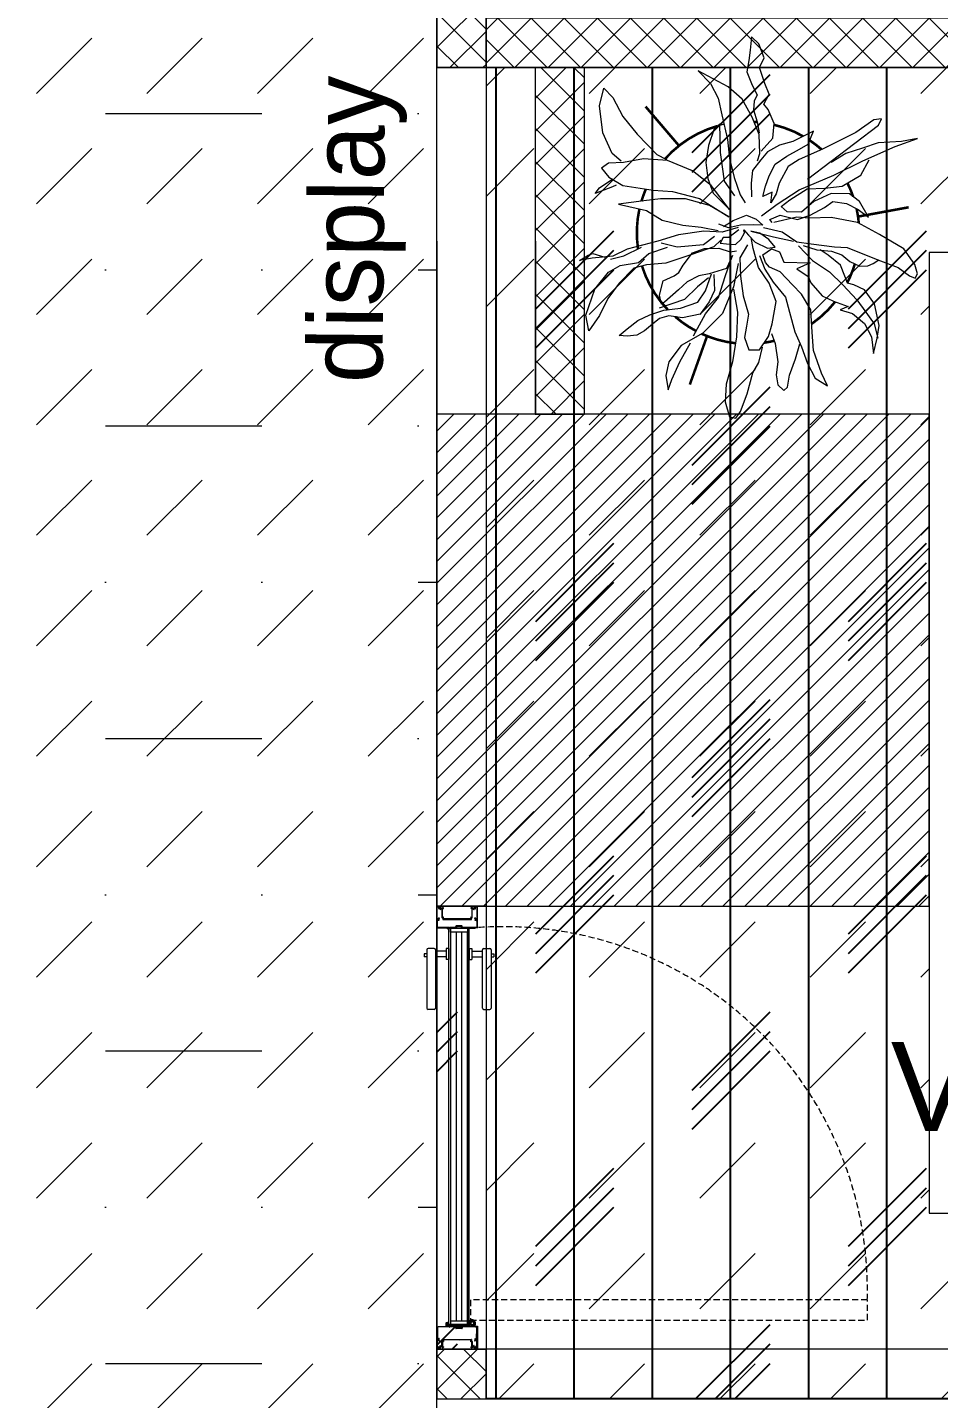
# Model space of a CAD drawing. Header units: millimetres. Extents: x 2335845 to 2509607, y 289014 to 361737.
# Drawn here: x 2382213 to 2384064, y 325701 to 328487 of the extents above; entities that cross this region are included whole.
import ezdxf

# ---------------------------------------------------------------- set-up
doc = ezdxf.new("R2010")
doc.units = ezdxf.units.MM
doc.linetypes.add('DASHED', pattern=[0.75, 0.5, -0.25])
for name, color, linetype, lineweight in [('1-fur', 8, 'Continuous', 0), ('A-DOOR-FULL', 40, 'Continuous', 18), ('A-INDOOR PLANTS', 84, 'Continuous', 5), ('A-PLAN-COLUMN', 3, 'Continuous', 0), ('A-PLAN-RCC-HATCH', 8, 'Continuous', 13), ('AR_01_PARTITION FULL HT', 2, 'Continuous', 25), ('IN-DOOR', 8, 'Continuous', 0), ('IN-PRTN-FULL', 30, 'Continuous', 20), ('IN-PRTN-HATCH', 8, 'Continuous', 5), ('TOA-FC-ACOU.PAN', 250, 'Continuous', 5), ('TOA-FC-GYPSUM', 250, 'Continuous', 5), ('TOA-FL-CPT-1', 8, 'Continuous', 5), ('TOA-FL-CPT-2', 8, 'Continuous', 5), ('TOA-FL-TILE-1', 8, 'Continuous', 5), ('TOA-FURN-CUSTOM', 251, 'Continuous', 9)]:
    doc.layers.add(name, color=color, linetype=linetype, lineweight=lineweight)
doc.layers.add('TEXT', color=250, linetype='Continuous')
doc.styles.add('ARIAL', font='arial.ttf')
pattern_1 = [(45, (90021.14, 24146.98), (0, 224.506403), [158.75, -158.75])]

# ---------------------------------------------------------------- blocks, each defined once
blk = doc.blocks.new('Columns')
at = {"layer": 'A-PLAN-RCC-HATCH'}
h = blk.add_hatch(dxfattribs=at)
h.set_pattern_fill('ANSI31', color=256, scale=250, style=0)
h.set_pattern_definition([(45, (447397.9, -590762.232), (-22.0970869, 22.0970869), [])])
h.paths.add_polyline_path([(6839.7, 1537), (7839.7, 1537), (7839.7, 2537), (6839.7, 2537)])
at = {"layer": 'A-PLAN-COLUMN', "elevation": 0}
blk.add_lwpolyline([(6839.7, 1537), (7839.7, 1537), (7839.7, 2537), (6839.7, 2537)], close=True, dxfattribs=at)
blk = doc.blocks.new('PLANT_10')
at = {"layer": 'A-INDOOR PLANTS', "linetype": 'ByBlock', "lineweight": -2}
for p, q in [((13669.84, 7934.37), (13670.24, 7933.69)), ((13670, 7933.37), (13669.84, 7934.37)), ((13664.3, 7933.64), (13665.55, 7933.86)), ((13665.52, 7932.8), (13664.3, 7933.64)), ((13665.55, 7933.86), (13667.57, 7933.17)), ((13670.17, 7931.75), (13670, 7933.37)), ((13670.38, 7933.32), (13670.09, 7932.38)), ((13670.24, 7933.69), (13670.38, 7933.32)), ((13666.85, 7932.15), (13665.52, 7932.8)), ((13668.06, 7931.25), (13666.85, 7932.15)), ((13667.57, 7933.17), (13668.91, 7932.09)), ((13675.61, 7931.79), (13675.07, 7933.15)), ((13675.07, 7933.15), (13675.52, 7932.79)), ((13675.52, 7932.79), (13676.24, 7931.75)), ((13677.08, 7932.65), (13676.35, 7932.06)), ((13677.47, 7932.1), (13677.08, 7932.65)), ((13678.23, 7931.81), (13679.84, 7932.55)), ((13679.84, 7932.55), (13681.95, 7932.8)), ((13681.95, 7932.8), (13683.34, 7932.46)), ((13683.34, 7932.46), (13682.61, 7931.75)), ((13663.89, 7930.62), (13663.94, 7931.25)), ((13663.94, 7931.25), (13664.46, 7930.64)), ((13669.22, 7930.1), (13668.06, 7931.25)), ((13668.91, 7932.09), (13669.44, 7931.17)), ((13669.44, 7931.17), (13669.67, 7929.74)), ((13669.92, 7931.93), (13670.2, 7930.88)), ((13670.71, 7930.64), (13670.17, 7931.75)), ((13674.25, 7931.31), (13673.75, 7929.11)), ((13674.5, 7929.32), (13674.25, 7931.31)), ((13675.74, 7931.48), (13675.61, 7931.79)), ((13676.35, 7932.06), (13675.7, 7930.98)), ((13677.51, 7930.91), (13677.47, 7932.1)), ((13677.63, 7931.1), (13678.23, 7931.81)), ((13682.61, 7931.75), (13681.13, 7930.96)), ((13663.98, 7929.88), (13663.89, 7930.62)), ((13664.46, 7930.64), (13665.11, 7929.79)), ((13669.5, 7929.11), (13669.22, 7930.1)), ((13670.2, 7930.88), (13670.87, 7929.52)), ((13671.34, 7928.22), (13670.71, 7930.64)), ((13675.7, 7930.98), (13675.33, 7928.59)), ((13677.81, 7929.36), (13677.51, 7930.91)), ((13681.13, 7930.96), (13679.73, 7929.85)), ((13664.31, 7929.26), (13663.98, 7929.88)), ((13664.83, 7928.65), (13664.31, 7929.26)), ((13665.11, 7929.79), (13665.57, 7928.86)), ((13669.61, 7927.61), (13669.5, 7929.11)), ((13669.67, 7929.74), (13670.38, 7928.94)), ((13670.38, 7928.94), (13670.87, 7927.46)), ((13673.75, 7929.11), (13672.98, 7927.9)), ((13674.66, 7928.01), (13674.5, 7929.32)), ((13677.68, 7927.48), (13677.81, 7929.36)), ((13679.73, 7929.85), (13678.15, 7928.3)), ((13665.28, 7928.1), (13664.83, 7928.65)), ((13665.49, 7927.36), (13665.28, 7928.1)), ((13665.57, 7928.86), (13665.92, 7927.75)), ((13666.78, 7926.15), (13666.1, 7928.13)), ((13666.41, 7927.95), (13667.1, 7928.09)), ((13666.55, 7927.7), (13666.41, 7927.95)), ((13667.1, 7928.09), (13668.23, 7927.82)), ((13671.22, 7927.97), (13670.89, 7926.71)), ((13671.83, 7926.61), (13671.34, 7928.22)), ((13672.98, 7927.9), (13672.59, 7926.26)), ((13674.66, 7926.07), (13674.66, 7928.01)), ((13675.33, 7928.59), (13675.25, 7927.09)), ((13678.15, 7928.3), (13677.74, 7927.54)), ((13660.8, 7927.59), (13659.68, 7927.43)), ((13659.68, 7927.43), (13660.5, 7927.14)), ((13660.5, 7927.14), (13661.89, 7926.5)), ((13661.87, 7927.37), (13660.8, 7927.59)), ((13663.15, 7926.41), (13661.87, 7927.37)), ((13665.34, 7926.29), (13665.49, 7927.36)), ((13665.92, 7927.75), (13666.08, 7926.44)), ((13667.52, 7926.61), (13666.55, 7927.7)), ((13668.23, 7927.82), (13668.63, 7926.95)), ((13668.63, 7926.95), (13668.89, 7926.59)), ((13670.3, 7925.56), (13669.61, 7927.61)), ((13675.25, 7927.09), (13674.69, 7924.95)), ((13676.86, 7925.51), (13677.68, 7927.48)), ((13661.89, 7926.5), (13663.36, 7925.67)), ((13664.14, 7924.69), (13663.15, 7926.41)), ((13665.63, 7924.92), (13665.34, 7926.29)), ((13666.08, 7926.44), (13666.56, 7925.08)), ((13667.75, 7925.11), (13666.78, 7926.15)), ((13668.16, 7925.94), (13667.52, 7926.61)), ((13668.63, 7925.01), (13668.16, 7925.94)), ((13668.89, 7926.59), (13669.47, 7926.23)), ((13669.47, 7926.23), (13670.42, 7925.51)), ((13670.89, 7926.71), (13671.08, 7924.65)), ((13672.14, 7924.62), (13671.83, 7926.61)), ((13672.59, 7926.26), (13672.45, 7924.82)), ((13674.15, 7924.18), (13674.66, 7926.07)), ((13663.93, 7925.43), (13665.64, 7924.49)), ((13665.68, 7923.17), (13664.14, 7924.69)), ((13666.59, 7924.2), (13665.63, 7924.92)), ((13666.56, 7925.08), (13667.46, 7924.48)), ((13668.46, 7924.26), (13667.75, 7925.11)), ((13668.78, 7924.21), (13668.63, 7925.01)), ((13670.91, 7923.83), (13670.3, 7925.56)), ((13670.42, 7925.51), (13670.77, 7924.58)), ((13671.08, 7924.65), (13671.73, 7923.79)), ((13672.06, 7923.18), (13672.14, 7924.62)), ((13672.45, 7924.82), (13672.17, 7923.5)), ((13674.69, 7924.95), (13673.26, 7922.65)), ((13675.72, 7924.04), (13676.86, 7925.51)), ((13683.45, 7922.71), (13684.69, 7925.06)), ((13684.69, 7925.06), (13683.72, 7924.1)), ((13665.64, 7924.49), (13666.92, 7923.46)), ((13667.48, 7923.79), (13666.59, 7924.2)), ((13667.46, 7924.48), (13668.78, 7924.02)), ((13668.73, 7923.83), (13667.48, 7923.79)), ((13669.19, 7922.84), (13668.78, 7924.21)), ((13670.77, 7924.58), (13670.8, 7923.45)), ((13671.43, 7923.29), (13670.91, 7923.83)), ((13673.26, 7922.65), (13674.15, 7924.18)), ((13673.83, 7922.61), (13675.72, 7924.04)), ((13675.1, 7923.9), (13673.83, 7922.61)), ((13676.27, 7924.31), (13675.1, 7923.9)), ((13677.52, 7924.47), (13676.27, 7924.31)), ((13678.84, 7924.26), (13677.52, 7924.47)), ((13680.16, 7923.8), (13678.84, 7924.26)), ((13680.55, 7923.37), (13680.16, 7923.8)), ((13683.72, 7924.1), (13682.55, 7923.5)), ((13657.58, 7922.61), (13657.47, 7922.11)), ((13658.75, 7922.96), (13657.58, 7922.61)), ((13660.13, 7922.88), (13658.75, 7922.96)), ((13661.89, 7922.37), (13660.13, 7922.88)), ((13667.77, 7922.3), (13665.68, 7923.17)), ((13666.92, 7923.46), (13668.56, 7922.95)), ((13668.56, 7922.95), (13670.21, 7922.37)), ((13670.21, 7922.37), (13669.19, 7922.84)), ((13670.8, 7923.45), (13670.51, 7922.57)), ((13670.51, 7922.57), (13670.59, 7922.07)), ((13671.13, 7922.84), (13671.09, 7922.15)), ((13671.18, 7923.34), (13671.13, 7922.84)), ((13671.62, 7923.1), (13671.18, 7923.34)), ((13671.64, 7922.67), (13671.62, 7923.1)), ((13672.22, 7921.87), (13671.64, 7922.67)), ((13672.41, 7921.94), (13672.06, 7923.18)), ((13672.39, 7922.69), (13672.67, 7923.45)), ((13672.6, 7921.76), (13672.39, 7922.69)), ((13672.5, 7923.07), (13672.96, 7922.33)), ((13674.9, 7922.2), (13676.06, 7922.99)), ((13676.06, 7922.99), (13678.3, 7923.31)), ((13677.83, 7922.6), (13676.34, 7922.25)), ((13679.32, 7922.77), (13677.83, 7922.6)), ((13678.3, 7923.31), (13680.55, 7923.37)), ((13681.24, 7923.21), (13679.32, 7922.77)), ((13682.55, 7923.5), (13681.24, 7923.21)), ((13682.48, 7921.62), (13683.45, 7922.71)), ((13657.47, 7922.11), (13657.98, 7921.75)), ((13657.98, 7921.75), (13659.37, 7921.23)), ((13663.84, 7922.05), (13661.89, 7922.37)), ((13663.8, 7921.43), (13662.81, 7921.09)), ((13664.68, 7921.27), (13663.8, 7921.43)), ((13665.78, 7921.99), (13663.84, 7922.05)), ((13667.05, 7921.53), (13665.62, 7921.11)), ((13667.58, 7922.29), (13665.78, 7921.99)), ((13668.6, 7921.76), (13667.05, 7921.53)), ((13669.6, 7921.92), (13667.77, 7922.3)), ((13670.04, 7921.8), (13668.6, 7921.76)), ((13671.05, 7921.21), (13670.04, 7921.8)), ((13671.09, 7922.15), (13671.48, 7921.72)), ((13671.48, 7921.72), (13671.99, 7921.43)), ((13672.23, 7921.5), (13671.81, 7921.11)), ((13671.99, 7921.43), (13672.23, 7921.5)), ((13672.63, 7920.7), (13672.6, 7921.76)), ((13672.96, 7922.33), (13673.37, 7921.28)), ((13674.98, 7921.77), (13674.36, 7921.37)), ((13676.34, 7922.25), (13674.98, 7921.77)), ((13681.07, 7920.83), (13682.48, 7921.62)), ((13659.37, 7921.23), (13661.01, 7920.78)), ((13661.01, 7920.78), (13661.83, 7920.31)), ((13661.83, 7920.31), (13663.03, 7920.03)), ((13662.81, 7921.09), (13662.83, 7920.27)), ((13665.62, 7921.11), (13664.68, 7921.27)), ((13668.04, 7919.49), (13669.27, 7920.34)), ((13669.27, 7920.34), (13670.76, 7920.76)), ((13670.76, 7920.76), (13671.63, 7920.91)), ((13671.26, 7920.59), (13670.79, 7919.64)), ((13671.81, 7921.11), (13671.26, 7920.59)), ((13672.13, 7920.93), (13671.68, 7919.17)), ((13671.96, 7920.24), (13672.13, 7920.93)), ((13672.59, 7920.01), (13672.63, 7920.7)), ((13673.08, 7920.52), (13672.59, 7920.01)), ((13673.37, 7921.28), (13673.08, 7920.52)), ((13675.88, 7920.92), (13674.81, 7920.89)), ((13676.88, 7920.82), (13675.88, 7920.92)), ((13677.71, 7920.16), (13676.88, 7920.82)), ((13677.64, 7920.41), (13678.21, 7920.24)), ((13679.71, 7920.28), (13681.07, 7920.83)), ((13680.7, 7920.44), (13679.83, 7920.29)), ((13681.63, 7920.72), (13680.7, 7920.44)), ((13682.32, 7920.68), (13681.63, 7920.72)), ((13682.83, 7920.44), (13682.32, 7920.68)), ((13683.57, 7920.84), (13682.83, 7920.44)), ((13684.62, 7921.25), (13683.57, 7920.84)), ((13685.5, 7921.09), (13684.62, 7921.25)), ((13686.31, 7920.99), (13685.5, 7921.09)), ((13685.72, 7919.9), (13686.83, 7920.31)), ((13687.38, 7920.89), (13686.31, 7920.99)), ((13686.83, 7920.31), (13687.38, 7920.89)), ((13662.83, 7920.27), (13663.86, 7919.55)), ((13664.11, 7919.31), (13663.31, 7919.04)), ((13663.86, 7919.55), (13664.86, 7919.27)), ((13664.86, 7919.27), (13666.62, 7918.95)), ((13666.62, 7918.95), (13668.04, 7919.49)), ((13669.16, 7919.84), (13668.12, 7919.18)), ((13668.95, 7918.64), (13669.3, 7919.47)), ((13670.21, 7920.25), (13669.16, 7919.84)), ((13669.3, 7919.47), (13669.66, 7919.79)), ((13669.66, 7919.79), (13670.28, 7920)), ((13670.28, 7920), (13670.74, 7919.32)), ((13670.74, 7919.32), (13670.51, 7918.69)), ((13670.79, 7919.64), (13670.87, 7919.02)), ((13670.87, 7919.02), (13671.48, 7919.53)), ((13671.48, 7919.53), (13671.96, 7920.24)), ((13672.41, 7919.94), (13672.07, 7918.49)), ((13672.59, 7920.01), (13672.59, 7920.01)), ((13672.8, 7919.26), (13673.05, 7919.46)), ((13673.05, 7919.46), (13673.38, 7918.65)), ((13673.34, 7920.09), (13674.25, 7918.87)), ((13674.36, 7919.37), (13675.18, 7919.27)), ((13675.06, 7918.96), (13674.36, 7919.37)), ((13674.84, 7920.01), (13675.66, 7919.79)), ((13675.18, 7919.27), (13674.84, 7920.01)), ((13675.66, 7919.79), (13676.48, 7919.5)), ((13676.48, 7919.5), (13677.37, 7919.03)), ((13678.35, 7919.62), (13677.71, 7920.16)), ((13678.21, 7920.24), (13679.71, 7920.28)), ((13678.88, 7918.7), (13678.35, 7919.62)), ((13678.4, 7920.12), (13679.43, 7919.21)), ((13680.56, 7919.12), (13681.67, 7919.59)), ((13681.67, 7919.59), (13682.09, 7919.92)), ((13682.09, 7919.92), (13682.86, 7919.5)), ((13682.86, 7919.5), (13683.72, 7919.84)), ((13683.72, 7919.84), (13684.96, 7920.26)), ((13684.96, 7920.26), (13685.72, 7919.9)), ((13660.07, 7918.81), (13659.64, 7918.36)), ((13659.64, 7918.36), (13659.9, 7918.06)), ((13660.87, 7918.96), (13660.07, 7918.81)), ((13661.88, 7918.81), (13660.87, 7918.96)), ((13663.31, 7919.04), (13661.88, 7918.81)), ((13666.96, 7918.21), (13665.78, 7917.92)), ((13668.12, 7919.18), (13666.96, 7918.21)), ((13667.91, 7917.68), (13668.95, 7918.64)), ((13669.7, 7918.36), (13669.64, 7916.29)), ((13670.51, 7918.69), (13669.7, 7918.36)), ((13672.07, 7918.49), (13671.3, 7917.34)), ((13671.68, 7919.17), (13671.35, 7917.59)), ((13673.23, 7917.34), (13672.81, 7919.14)), ((13673.38, 7918.65), (13673.05, 7917.27)), ((13673.65, 7918.1), (13674.07, 7918.55)), ((13674.07, 7918.55), (13674.59, 7917.88)), ((13674.25, 7918.87), (13675.37, 7917.15)), ((13675.88, 7918.73), (13675.06, 7918.96)), ((13677.21, 7918.02), (13675.88, 7918.73)), ((13677.37, 7919.03), (13678.02, 7918.11)), ((13679.16, 7917.64), (13678.88, 7918.7)), ((13679.43, 7919.21), (13680.56, 7919.12)), ((13659.9, 7918.06), (13660.84, 7917.9)), ((13660.84, 7917.9), (13662.11, 7917.44)), ((13662.11, 7917.44), (13663.3, 7917.1)), ((13664.23, 7917.5), (13663.06, 7916.97)), ((13665.78, 7917.92), (13664.23, 7917.5)), ((13667.18, 7916.97), (13667.91, 7917.68)), ((13669.17, 7917.34), (13668.57, 7916.44)), ((13669.64, 7916.29), (13669.17, 7917.34)), ((13670.99, 7917.21), (13669.83, 7916.11)), ((13671.3, 7917.34), (13671.14, 7916.21)), ((13673.05, 7917.27), (13673.39, 7916.28)), ((13673.14, 7916.33), (13673.23, 7917.34)), ((13673.62, 7916.97), (13673.65, 7918.1)), ((13674.59, 7917.88), (13675.45, 7916.53)), ((13675.37, 7917.15), (13676.51, 7914.43)), ((13677.74, 7917.16), (13677.21, 7918.02)), ((13678.55, 7915.31), (13677.74, 7917.16)), ((13678.02, 7918.11), (13678.55, 7917.12)), ((13678.55, 7917.12), (13678.95, 7916.45)), ((13679.63, 7916.72), (13679.16, 7917.64)), ((13661.76, 7916.49), (13660.59, 7915.89)), ((13660.98, 7915.4), (13662.78, 7916.02)), ((13663.06, 7916.97), (13661.76, 7916.49)), ((13662.78, 7916.02), (13664.21, 7916.12)), ((13664.21, 7916.12), (13665.96, 7916.24)), ((13665.96, 7916.24), (13667.18, 7916.97)), ((13668.08, 7916.24), (13667.05, 7915.34)), ((13668.57, 7916.44), (13668.08, 7916.24)), ((13669.83, 7916.11), (13668.94, 7914.77)), ((13671, 7916.83), (13670.66, 7915.76)), ((13671.14, 7916.21), (13670.89, 7914.39)), ((13673.19, 7914.65), (13673.14, 7916.33)), ((13673.39, 7916.28), (13673.99, 7915.17)), ((13674.46, 7916), (13673.62, 7916.97)), ((13675.45, 7916.53), (13675.49, 7915.15)), ((13676.2, 7916.49), (13680.43, 7910.93)), ((13678.95, 7916.45), (13679.96, 7916.04)), ((13679.96, 7916.04), (13679.63, 7916.72)), ((13660.59, 7915.89), (13660, 7914.93)), ((13660, 7914.93), (13660.98, 7915.4)), ((13667.05, 7915.34), (13666.64, 7914.45)), ((13670.25, 7914.87), (13670.67, 7915.51)), ((13670.66, 7915.76), (13670.57, 7914.63)), ((13673.99, 7915.17), (13674.45, 7914.5)), ((13675.07, 7914.64), (13674.46, 7916)), ((13675.49, 7915.15), (13675.66, 7913.78)), ((13679.87, 7912.72), (13678.55, 7915.31)), ((13665.96, 7913.93), (13665.68, 7912.98)), ((13666.23, 7913.31), (13665.96, 7913.93)), ((13666.64, 7914.45), (13666.23, 7913.31)), ((13668.94, 7914.77), (13667.91, 7913.74)), ((13668.6, 7913.57), (13669.46, 7913.91)), ((13669.46, 7913.91), (13670.25, 7914.87)), ((13670.57, 7914.63), (13670.28, 7913.81)), ((13670.89, 7914.39), (13670.85, 7913.39)), ((13672.82, 7912.57), (13673.19, 7914.65)), ((13674.45, 7914.5), (13674.29, 7913.43)), ((13675.05, 7913.2), (13675.07, 7914.64)), ((13676.51, 7914.43), (13677.64, 7912.15)), ((13678.23, 7913.49), (13677.5, 7914.65)), ((13665.68, 7912.98), (13664.9, 7912.02)), ((13667.91, 7913.74), (13666.75, 7912.64)), ((13667.52, 7912.04), (13667.93, 7912.86)), ((13667.93, 7912.86), (13668.04, 7913.36)), ((13668.04, 7913.36), (13668.6, 7913.57)), ((13669.74, 7913.17), (13669.38, 7912.4)), ((13670.28, 7913.81), (13669.74, 7913.17)), ((13670.85, 7913.39), (13669.87, 7910.98)), ((13674.29, 7913.43), (13673.82, 7912.54)), ((13674.45, 7912.43), (13675.05, 7913.2)), ((13675.66, 7913.78), (13676.51, 7912.31)), ((13678.64, 7912.18), (13678.23, 7913.49)), ((13664.9, 7912.02), (13663.85, 7911.49)), ((13665.77, 7911.92), (13664.86, 7911.27)), ((13666.75, 7912.64), (13665.77, 7911.92)), ((13666.42, 7911.25), (13667.52, 7912.04)), ((13669.38, 7912.4), (13669.4, 7911.78)), ((13669.4, 7911.78), (13669.6, 7911.35)), ((13671.87, 7910.85), (13672.82, 7912.57)), ((13673.82, 7912.54), (13673.22, 7911.71)), ((13673.22, 7911.71), (13674.45, 7912.43)), ((13676.51, 7912.31), (13677.72, 7911.66)), ((13677.64, 7912.15), (13678.78, 7909.62)), ((13679.05, 7910.95), (13678.64, 7912.18)), ((13680.85, 7911.31), (13679.87, 7912.72)), ((13663.85, 7911.49), (13662.54, 7911.32)), ((13662.54, 7911.32), (13663.74, 7911.04)), ((13664.86, 7911.27), (13663.74, 7910.98)), ((13663.74, 7911.04), (13664.74, 7910.89)), ((13664.74, 7910.89), (13666.42, 7911.25)), ((13669.87, 7910.98), (13669.29, 7909.4)), ((13669.6, 7911.35), (13669.87, 7910.92)), ((13670.74, 7908.94), (13671.87, 7910.85)), ((13679.17, 7909.14), (13679.05, 7910.95)), ((13680.43, 7910.93), (13680.94, 7910.69)), ((13680.94, 7910.69), (13680.85, 7911.31)), ((13678.78, 7909.62), (13679.4, 7907.89)), ((13668.63, 7908.5), (13668.45, 7908.06)), ((13669.29, 7909.4), (13668.63, 7908.5)), ((13669.52, 7908.09), (13670.74, 7908.94)), ((13679.4, 7907.89), (13679.17, 7909.14)), ((13668.45, 7908.06), (13668.77, 7907.88)), ((13668.77, 7907.88), (13669.52, 7908.09))]:
    blk.add_line(p, q, dxfattribs=at)
at = {"layer": 'A-INDOOR PLANTS', "linetype": 'Continuous', "lineweight": 18, "ltscale": 0.5, "const_width": 0.2}
for points in [[(13669.4, 7929.47, 0.116285), (13665.96, 7927.44)], [(13673.88, 7929.67, 0.090884), (13670.74, 7929.78)], [(13675.42, 7929.17, 0.028901), (13674.47, 7929.51)], [(13665.42, 7926.87, 0.0574), (13664.3, 7925.23)], [(13680.37, 7923.57, 0.141213), (13677.8, 7927.66)], [(13664.08, 7924.79, 0.079562), (13663.34, 7922.14)], [(13680.68, 7920.44, 0.006998), (13680.7, 7920.68)], [(13663.38, 7919.89, 0.022707), (13663.53, 7919.11)], [(13679.57, 7916.84, 0.070954), (13680.47, 7919.13)], [(13664.86, 7916.17, 0.072973), (13666.59, 7914.33)], [(13678.52, 7915.38, 0.034437), (13679.25, 7916.33)], [(13677.6, 7914.49, 0.002611), (13677.67, 7914.55)], [(13668.08, 7913.38, 0.04589), (13669.56, 7912.79)], [(13674.83, 7912.92, 0.033376), (13675.9, 7913.37)], [(13672.77, 7912.48, 0.032284), (13673.88, 7912.65)]]:
    blk.add_lwpolyline(points, format="xyb", dxfattribs=at)
for points in [[(13678.83, 7926.57), (13681.9, 7929.19)], [(13663.9, 7924.37), (13660.1, 7925.72)], [(13673.27, 7912.54), (13674, 7908.57)]]:
    blk.add_lwpolyline(points, dxfattribs=at)
at = {"layer": 'A-INDOOR PLANTS', "linetype": 'Continuous', "lineweight": 18, "ltscale": 0.5}
blk.add_arc((13672, 7921.16), 8.71, 12.4792, 14.7067, dxfattribs=at)
blk = doc.blocks.new('rub1')
at = {"lineweight": 20}
h = blk.add_hatch(color=8, dxfattribs=at)
h.paths.add_polyline_path([(285.1, 663.62), (284.4, 663.62, 0.06789), (284.29, 663.1), (283.96, 663.1), (283.96, 663.59), (283.74, 663.59), (283.74, 662.38), (283.96, 662.38), (283.96, 662.87), (284.29, 662.87, 0.066804), (284.38, 662.35), (285.1, 662.35, 0.299446), (285.51, 662.9), (285.51, 663.07, 0.299446)])
h.paths.add_polyline_path([(285.37, 663.07), (285.37, 662.93, -0.365226), (285.04, 662.51), (284.56, 662.51, -0.12053), (284.57, 663.46), (285.05, 663.46, -0.209232)], flags=16)
at = {"layer": '1-fur', "color": 8, "lineweight": 20}
for p, q in [((284.38, 662.35), (285.1, 662.35)), ((284.4, 663.62), (285.1, 663.62)), ((284.56, 662.51), (285.04, 662.51)), ((284.57, 663.46), (285.05, 663.46)), ((285.37, 663.07), (285.37, 662.93)), ((285.51, 663.07), (285.51, 662.9))]:
    blk.add_line(p, q, dxfattribs=at)
for points in [[(283.96, 662.87), (283.96, 662.38), (283.74, 662.38), (283.74, 663.59), (283.96, 663.59), (283.96, 663.1)], [(284.29, 663.1), (283.96, 663.1)], [(283.96, 662.87), (284.29, 662.87)]]:
    blk.add_lwpolyline(points, dxfattribs=at)
for centre, radius, start, end in [((286.27, 662.96), 1.99, 160.42549, 175.96084), ((286.27, 662.96), 1.99, 182.63598, 197.92356), ((286.5, 662.96), 1.99, 165.47083, 192.96157), ((284.96, 662.91), 0.413, 282.31785, 2.57192), ((284.77, 662.9), 0.623, 16.25647, 63.52689), ((284.89, 663.04), 0.623, 3.13173, 69.81216), ((284.89, 662.93), 0.623, 290.18784, 356.86827)]:
    blk.add_arc(centre, radius, start, end, dxfattribs=at)
blk = doc.blocks.new('*U695')
at = {"layer": 'IN-DOOR', "color": 8, "ltscale": 2}
for p, q in [((-32.13, 4.42), (-32.13, 4.64)), ((-32.13, 4.64), (-31.89, 4.64)), ((-31.89, 4.42), (-31.89, 4.64)), ((-32.56, 3.81), (-32.56, 4.31)), ((-32.45, 4.42), (-27.72, 4.42)), ((-32.45, 3.7), (-27.72, 3.7)), ((-32.34, 2.84), (-32.34, 3.7)), ((-31.87, 2.84), (-31.87, 3.7)), ((-27.61, 3.81), (-27.61, 4.31)), ((-36, 3.3), (-36, 0)), ((-36, 3.29), (-36, 2.86)), ((-34.92, 3.3), (-35.99, 3.3)), ((-35.98, 2.84), (-35.92, 2.84)), ((-35.96, 3.17), (-35.96, 3.25)), ((-35.95, 3.26), (-34.97, 3.26)), ((-35.91, 2.83), (-35.91, 2.79)), ((-35.9, 2.78), (-35.83, 2.76)), ((-35.82, 2.77), (-35.86, 2.83)), ((-35.85, 2.84), (-35.11, 2.84)), ((-35.09, 2.88), (-35.81, 2.88)), ((-35.09, 2.82), (-35.11, 2.77)), ((-35.09, 2.76), (-34.98, 2.76)), ((-35.04, 2.83), (-35.04, 2.83)), ((-34.93, 2.81), (-35.02, 2.81)), ((-34.96, 3.25), (-34.96, 3.2)), ((-34.96, 2.74), (-34.96, 1.81)), ((-34.94, 3.18), (-34.94, 3.18)), ((-34.91, 3.21), (-34.91, 3.29)), ((-34.91, 0.51), (-34.91, 2.79)), ((-32.56, 2.62), (-32.56, 2.84)), ((-32.56, 2.84), (-31.66, 2.84)), ((-32.56, 2.62), (-31.66, 2.62)), ((-31.66, 2.62), (-31.66, 2.84)), ((-0.79, 3.21), (-0.79, 3.29)), ((-0.79, 0.51), (-0.79, 2.79)), ((-0.78, 3.3), (-0.01, 3.3)), ((-0.77, 2.81), (-0.68, 2.81)), ((-0.76, 3.18), (-0.76, 3.18)), ((-0.75, 3.25), (-0.75, 3.2)), ((-0.74, 2.74), (-0.74, 1.81)), ((-0.05, 3.26), (-0.73, 3.26)), ((-0.61, 2.76), (-0.72, 2.76)), ((-0.67, 2.83), (-0.67, 2.83)), ((-0.62, 2.82), (-0.59, 2.77)), ((-0.61, 2.88), (-0.19, 2.88)), ((-0.15, 2.84), (-0.6, 2.84)), ((-0.18, 2.77), (-0.14, 2.83)), ((-0.1, 2.78), (-0.17, 2.76)), ((-0.09, 2.83), (-0.09, 2.79)), ((-0.02, 2.84), (-0.08, 2.84)), ((-0.04, 3.17), (-0.04, 3.25)), ((0, 3.3), (0, 0)), ((0, 3.29), (0, 2.86)), ((-34.96, 1.81), (-34.97, 1.8)), ((-34.97, 1.8), (-34.96, 1.79)), ((-34.96, 1.79), (-34.96, 0.56)), ((-0.74, 1.81), (-0.73, 1.8)), ((-0.73, 1.8), (-0.74, 1.79)), ((-0.74, 1.79), (-0.74, 0.56)), ((-36, 0.44), (-36, 0.01)), ((-35.99, 0), (-34.92, 0)), ((-35.92, 0.46), (-35.98, 0.46)), ((-35.96, 0.05), (-35.96, 0.13)), ((-34.97, 0.04), (-35.95, 0.04)), ((-35.91, 0.5), (-35.91, 0.47)), ((-35.83, 0.54), (-35.9, 0.51)), ((-35.86, 0.47), (-35.82, 0.53)), ((-35.11, 0.46), (-35.85, 0.46)), ((-35.81, 0.42), (-35.09, 0.42)), ((-35.11, 0.52), (-35.09, 0.48)), ((-34.98, 0.54), (-35.09, 0.54)), ((-35.04, 0.47), (-35.04, 0.47)), ((-35.03, 0.2), (-35.03, 0.14)), ((-35.02, 0.49), (-34.93, 0.49)), ((-35.01, 0.22), (-35.01, 0.22)), ((-35.01, 0.12), (-34.93, 0.12)), ((-34.98, 0.18), (-34.99, 0.2)), ((-34.93, 0.16), (-34.96, 0.16)), ((-34.96, 0.1), (-34.96, 0.05)), ((-34.94, 0.12), (-34.94, 0.12)), ((-34.88, 0.19), (-34.92, 0.17)), ((-34.91, 0.1), (-34.91, 0.02)), ((-34.91, 0.01), (-34.91, 0.09)), ((-34.89, 0), (-34.2, 0)), ((-34.87, 0.08), (-34.85, 0.18)), ((-34.83, 0.06), (-34.85, 0.06)), ((-34.81, 0.05), (-34.82, 0.07)), ((-34.79, 0.07), (-34.8, 0.05)), ((-34.3, 0.06), (-34.77, 0.06)), ((-34.2, 0.81), (-34.2, 0)), ((-32.56, 0.98), (-32.56, 0.77)), ((-32.56, 0.98), (-31.66, 0.98)), ((-32.56, 0.77), (-31.66, 0.77)), ((-32.34, 0.77), (-32.34, -0.1)), ((-31.87, 0.77), (-31.87, -0.1)), ((-31.66, 0.98), (-31.66, 0.77)), ((-1.8, 0), (-1.8, 0.1)), ((-0.81, 0), (-1.8, 0)), ((-1.76, 0.06), (-1.65, 0.06)), ((-1.63, 0.07), (-1.62, 0.05)), ((-1.61, 0.05), (-0.88, 0.07)), ((-0.87, 0.06), (-0.86, 0.06)), ((-0.84, 0.08), (-0.85, 0.18)), ((-0.82, 0.19), (-0.79, 0.17)), ((-0.79, 0.1), (-0.79, 0.02)), ((-0.79, 0.01), (-0.79, 0.09)), ((-0.78, 0.16), (-0.74, 0.16)), ((-0.01, 0), (-0.78, 0)), ((-0.68, 0.49), (-0.77, 0.49)), ((-0.69, 0.12), (-0.77, 0.12)), ((-0.76, 0.12), (-0.76, 0.12)), ((-0.75, 0.1), (-0.75, 0.05)), ((-0.73, 0.04), (-0.05, 0.04)), ((-0.72, 0.54), (-0.62, 0.54)), ((-0.72, 0.18), (-0.71, 0.2)), ((-0.69, 0.22), (-0.69, 0.22)), ((-0.68, 0.2), (-0.68, 0.14)), ((-0.67, 0.47), (-0.67, 0.47)), ((-0.6, 0.52), (-0.62, 0.48)), ((-0.19, 0.42), (-0.61, 0.42)), ((-0.6, 0.46), (-0.15, 0.46)), ((-0.14, 0.47), (-0.18, 0.53)), ((-0.17, 0.54), (-0.1, 0.51)), ((-0.09, 0.5), (-0.09, 0.47)), ((-0.08, 0.46), (-0.02, 0.46)), ((-0.04, 0.05), (-0.04, 0.13)), ((0, 0.44), (0, 0.01)), ((-32.56, -0.21), (-32.56, -0.71)), ((-32.45, -0.1), (-27.72, -0.1)), ((-32.45, -0.82), (-27.72, -0.82)), ((-32.13, -0.82), (-32.13, -1.03)), ((-32.13, -1.03), (-31.89, -1.03)), ((-31.89, -0.82), (-31.89, -1.03)), ((-27.61, -0.21), (-27.61, -0.71))]:
    blk.add_line(p, q, dxfattribs=at)
at = {"layer": 'IN-DOOR', "color": 8, "ltscale": 3}
for p, q in [((-35.03, 3.16), (-35.03, 3.09)), ((-34.93, 3.18), (-35.01, 3.18)), ((-35.01, 3.08), (-35.01, 3.08)), ((-35, 3.09), (-34.98, 3.12)), ((-34.96, 3.13), (-34.93, 3.13)), ((-34.92, 3.13), (-34.9, 3.11)), ((-34.91, 3.28), (-34.91, 3.2)), ((-34.21, 3.3), (-34.89, 3.3)), ((-34.87, 3.12), (-34.87, 3.22)), ((-34.85, 3.24), (-34.83, 3.24)), ((-34.82, 3.23), (-34.81, 3.24)), ((-34.8, 3.24), (-34.79, 3.23)), ((-34.77, 3.24), (-34.3, 3.24)), ((-34.26, 2.56), (-34.27, 2.55)), ((-34.27, 2.55), (-34.26, 2.54)), ((-34.26, 3.2), (-34.26, 2.56)), ((-34.26, 2.54), (-34.26, 2.11)), ((-34.21, 2), (-34.21, 3.14)), ((-34.21, 0.91), (-34.21, 2.7)), ((-1.85, 2), (-1.85, 3.3)), ((-1.85, 3.3), (-0.81, 3.3)), ((-1.85, 0.91), (-1.85, 2.86)), ((-1.8, 3.2), (-1.8, 3.17)), ((-1.8, 3.17), (-1.79, 3.16)), ((-1.79, 3.16), (-1.8, 3.15)), ((-1.8, 3.15), (-1.8, 2.11)), ((-1.65, 3.24), (-1.76, 3.24)), ((-1.62, 3.24), (-1.63, 3.23)), ((-0.88, 3.23), (-1.61, 3.24)), ((-0.86, 3.24), (-0.87, 3.24)), ((-0.84, 3.12), (-0.84, 3.22)), ((-0.79, 3.13), (-0.81, 3.11)), ((-0.79, 3.28), (-0.79, 3.2)), ((-0.74, 3.13), (-0.78, 3.13)), ((-0.77, 3.18), (-0.69, 3.18)), ((-0.71, 3.09), (-0.72, 3.12)), ((-0.69, 3.08), (-0.7, 3.08)), ((-0.68, 3.16), (-0.68, 3.09)), ((-34.4, 2.03), (-34.4, 1.57)), ((-34.3, 2.07), (-34.36, 2.07)), ((-34.35, 1.53), (-34.3, 1.53)), ((-34.34, 1.83), (-34.34, 1.99)), ((-34.34, 1.61), (-34.34, 1.77)), ((-34.31, 2), (-34.23, 1.98)), ((-34.23, 1.62), (-34.31, 1.6)), ((-34.26, 1.49), (-34.26, 1.05)), ((-1.75, 2), (-1.83, 1.98)), ((-1.83, 1.62), (-1.75, 1.6)), ((-1.8, 1.49), (-1.8, 1.05)), ((-1.76, 2.07), (-1.7, 2.07)), ((-1.71, 1.53), (-1.76, 1.53)), ((-1.72, 1.83), (-1.72, 1.99)), ((-1.72, 1.61), (-1.72, 1.77)), ((-1.66, 2.03), (-1.66, 1.57)), ((-34.27, 1.04), (-34.28, 1.03)), ((-34.28, 1.01), (-34.27, 1)), ((-34.26, 0.99), (-34.26, 0.1)), ((-34.21, 0.82), (-34.21, 0.85)), ((-34.17, 0.89), (-34.2, 0.9)), ((-34.2, 0.86), (-34.17, 0.84)), ((-2.16, 0.77), (-2.16, 0.88)), ((-2.14, 0.9), (-2.08, 0.88)), ((-1.8, 0.75), (-2.14, 0.75)), ((-2.11, 0.85), (-2.11, 0.82)), ((-2.08, 0.84), (-2.1, 0.86)), ((-2.1, 0.81), (-1.86, 0.81)), ((-1.89, 0.89), (-1.86, 0.9)), ((-1.86, 0.86), (-1.89, 0.84)), ((-1.85, 0.82), (-1.85, 0.85)), ((-1.8, 0.99), (-1.8, 0.1)), ((-1.79, 1.04), (-1.79, 1.03)), ((-1.79, 1.01), (-1.79, 1))]:
    blk.add_line(p, q, dxfattribs=at)
at = {"layer": 'IN-DOOR', "color": 8, "linetype": 'DASHED'}
blk.add_lwpolyline([(-2.36, 2.73), (-2.36, 34.98), (-4, 34.98), (-4, 2.73)], close=True, dxfattribs=at)
at = {"layer": 'IN-DOOR', "color": 8}
for points in [[(-2.07, 2.62), (-34.21, 2.62), (-34.21, 2.49), (-2.07, 2.49)], [(-2.07, 2.49), (-33.9, 2.49), (-33.9, 1.11), (-2.07, 1.11)], [(-2.07, 0.98), (-34.21, 0.98), (-34.21, 1.11), (-2.07, 1.11)]]:
    blk.add_lwpolyline(points, dxfattribs=at)
for points in [[(-34.21, 2.49), (-33.9, 2.49), (-33.9, 1.11), (-34.21, 1.11)], [(-1.96, 2.49), (-2.28, 2.49), (-2.28, 1.11), (-1.96, 1.11)]]:
    blk.add_lwpolyline(points, close=True, dxfattribs=at)
at = {"layer": 'IN-DOOR', "color": 8, "linetype": 'Continuous', "lineweight": 25}
for points in [[(-1.95, 0.99), (-1.86, 0.99, 0.414214), (-1.85, 1), (-1.85, 2.87, 3.112272), (-2.02, 2.63, -0.513651), (-1.96, 2.59), (-1.96, 1, 0.414214)], [(-2.24, 2.77, 0.414214), (-2.22, 2.77), (-2.2, 2.77, 0.307235), (-2.05, 2.75), (-2.03, 2.73, 0.414214), (-2.02, 2.73), (-1.95, 2.81, 0.414214), (-1.96, 2.82), (-1.97, 2.84, 0.307235), (-2.02, 2.98), (-2.02, 3.01, 0.414214), (-2.03, 3.02), (-2.13, 3.04, 0.414214), (-2.14, 3.03), (-2.14, 3.01, 0.307235), (-2.24, 2.89), (-2.26, 2.88, 0.414214), (-2.27, 2.87)]]:
    blk.add_lwpolyline(points, format="xyb", close=True, dxfattribs=at)
at = {"layer": 'IN-DOOR', "color": 5}
for points in [[(-33.9, 2.02), (-2.28, 2.02)], [(-33.9, 1.58), (-2.28, 1.58)]]:
    blk.add_lwpolyline(points, dxfattribs=at)
at = {"layer": 'IN-DOOR', "color": 8, "linetype": 'DASHED'}
blk.add_arc((-4.8, 5.45), 29.53, 88.4446, 185.2074, dxfattribs=at)
at = {"layer": 'IN-DOOR', "color": 8, "ltscale": 2}
for centre, radius, start, end in [((-32.45, 4.31), 0.108, 90, 180), ((-32.45, 3.81), 0.108, 180, 270), ((-27.72, 4.31), 0.108, 360, 90), ((-27.72, 3.81), 0.108, 270, 360), ((-35.99, 3.29), 0.0108, 90, 180), ((-35.98, 2.86), 0.018, 180, 270), ((-35.95, 3.25), 0.0108, 90, 180), ((-35.93, 3.17), 0.0288, 180, 293.5782), ((-35.84, 2.8), 0.353, 84.9915, 103.4121), ((-35.92, 2.83), 0.0108, 360, 90), ((-35.9, 2.79), 0.0108, 180, 250), ((-35.82, 3.04), 0.0648, 81.2602, 348.7398), ((-35.85, 2.83), 0.0108, 90, 200), ((-35.81, 2.91), 0.0288, 115.8419, 270), ((-35.83, 2.77), 0.0108, 250, 20), ((-35.81, 3.13), 0.0252, 261.2602, 81.2602), ((-35.88, 3.13), 0.204, 286.1738, 325.757), ((-35.74, 3.02), 0.0252, 348.7398, 168.7398), ((-35.11, 2.82), 0.018, 360, 90), ((-35.09, 2.77), 0.018, 180, 270), ((-35.09, 2.83), 0.054, 360, 90), ((-35.02, 2.83), 0.018, 180, 270), ((-34.98, 2.74), 0.018, 360, 90), ((-34.97, 3.25), 0.0108, 360, 90), ((-34.94, 3.2), 0.018, 180, 270), ((-34.94, 3.21), 0.0288, 270, 360), ((-34.93, 2.79), 0.018, 360, 90), ((-34.92, 3.29), 0.0108, 360, 90), ((-0.78, 3.29), 0.0108, 90, 180), ((-0.76, 3.21), 0.0288, 180, 270), ((-0.77, 2.79), 0.018, 90, 180), ((-0.76, 3.2), 0.018, 270, 360), ((-0.73, 3.25), 0.0108, 90, 180), ((-0.72, 2.74), 0.018, 90, 180), ((-0.68, 2.83), 0.018, 270, 360), ((-0.61, 2.83), 0.054, 90, 180), ((-0.6, 2.82), 0.018, 90, 180), ((-0.61, 2.77), 0.018, 270, 360), ((-0.26, 3.02), 0.0252, 11.2602, 191.2602), ((-0.12, 3.13), 0.204, 214.243, 253.8262), ((-0.18, 3.04), 0.0648, 191.2602, 98.7398), ((-0.19, 3.13), 0.0252, 98.7398, 278.7398), ((-0.16, 2.8), 0.353, 76.5878, 95.0085), ((-0.19, 2.91), 0.0288, 270, 64.158), ((-0.17, 2.77), 0.0108, 160, 290), ((-0.15, 2.83), 0.0108, 340, 90), ((-0.1, 2.79), 0.0108, 290, 360), ((-0.08, 2.83), 0.0108, 90, 180), ((-0.07, 3.17), 0.0288, 246.4218, 360), ((-0.05, 3.25), 0.0108, 360, 90), ((-0.02, 2.86), 0.018, 270, 360), ((-0.01, 3.29), 0.0108, 360, 90), ((-35.98, 0.44), 0.018, 90, 180), ((-35.99, 0.01), 0.0108, 180, 270), ((-35.93, 0.13), 0.0288, 66.4218, 180), ((-35.95, 0.05), 0.0108, 180, 270), ((-35.92, 0.47), 0.0108, 270, 360), ((-35.85, 0.41), 0.27, 254.6491, 275.7262), ((-35.9, 0.5), 0.0108, 110, 180), ((-35.84, 0.26), 0.0648, 11.2602, 278.7398), ((-35.85, 0.47), 0.0108, 160, 270), ((-35.81, 0.39), 0.0288, 90, 244.158), ((-35.83, 0.53), 0.0108, 340, 110), ((-35.83, 0.17), 0.0252, 278.7398, 98.7398), ((-35.88, 0.2), 0.173, 28.706, 71.7459), ((-35.75, 0.28), 0.0252, 191.2602, 11.2602), ((-35.09, 0.52), 0.018, 90, 180), ((-35.11, 0.48), 0.018, 270, 360), ((-35.09, 0.47), 0.054, 270, 360), ((-35.02, 0.47), 0.018, 90, 180), ((-35.01, 0.2), 0.018, 90, 180), ((-35.01, 0.14), 0.018, 180, 270), ((-35.01, 0.2), 0.018, 360, 90), ((-34.98, 0.56), 0.018, 270, 360), ((-34.96, 0.18), 0.018, 180, 270), ((-34.97, 0.05), 0.0108, 270, 360), ((-34.94, 0.1), 0.018, 90, 180), ((-34.94, 0.09), 0.0288, 360, 90), ((-34.93, 0.51), 0.018, 270, 360), ((-34.93, 0.18), 0.018, 270, 315), ((-34.93, 0.1), 0.018, 360, 90), ((-34.92, 0.01), 0.0108, 270, 360), ((-34.89, 0.02), 0.018, 180, 270), ((-34.87, 0.18), 0.018, 360, 135), ((-34.85, 0.08), 0.018, 180, 270), ((-34.83, 0.08), 0.018, 270, 315), ((-34.8, 0.04), 0.0108, 45, 135), ((-34.77, 0.08), 0.018, 225, 270), ((-34.3, 0.1), 0.036, 270, 360), ((-1.76, 0.1), 0.036, 180, 270), ((-1.65, 0.08), 0.018, 270, 315), ((-1.62, 0.04), 0.0108, 45, 135), ((-0.87, 0.08), 0.018, 225, 270), ((-0.86, 0.08), 0.018, 270, 360), ((-0.84, 0.18), 0.018, 45, 180), ((-0.81, 0.02), 0.018, 270, 360), ((-0.77, 0.51), 0.018, 180, 270), ((-0.78, 0.18), 0.018, 225, 270), ((-0.76, 0.09), 0.0288, 90, 180), ((-0.77, 0.1), 0.018, 90, 180), ((-0.78, 0.01), 0.0108, 180, 270), ((-0.76, 0.1), 0.018, 360, 90), ((-0.73, 0.05), 0.0108, 180, 270), ((-0.72, 0.56), 0.018, 180, 270), ((-0.74, 0.18), 0.018, 270, 360), ((-0.69, 0.2), 0.018, 90, 180), ((-0.69, 0.2), 0.018, 360, 90), ((-0.69, 0.14), 0.018, 270, 360), ((-0.68, 0.47), 0.018, 360, 90), ((-0.61, 0.47), 0.054, 180, 270), ((-0.62, 0.52), 0.018, 360, 90), ((-0.6, 0.48), 0.018, 180, 270), ((-0.12, 0.2), 0.173, 108.254, 151.294), ((-0.25, 0.28), 0.0252, 168.7398, 348.7398), ((-0.16, 0.26), 0.0648, 261.2602, 168.7398), ((-0.17, 0.17), 0.0252, 81.2602, 261.2602), ((-0.19, 0.39), 0.0288, 295.8419, 90), ((-0.17, 0.53), 0.0108, 70, 200), ((-0.15, 0.41), 0.27, 264.2737, 285.3508), ((-0.15, 0.47), 0.0108, 270, 20), ((-0.1, 0.5), 0.0108, 360, 70), ((-0.08, 0.47), 0.0108, 180, 270), ((-0.07, 0.13), 0.0288, 360, 113.5782), ((-0.05, 0.05), 0.0108, 270, 360), ((-0.02, 0.44), 0.018, 360, 90), ((-0.01, 0.01), 0.0108, 270, 360), ((-32.45, -0.21), 0.108, 90, 180), ((-32.45, -0.71), 0.108, 180, 270), ((-27.72, -0.21), 0.108, 360, 90), ((-27.72, -0.71), 0.108, 270, 360)]:
    blk.add_arc(centre, radius, start, end, dxfattribs=at)
at = {"layer": 'IN-DOOR', "color": 8, "ltscale": 3}
for centre, radius, start, end in [((-35.01, 3.16), 0.018, 90, 180), ((-35.01, 3.09), 0.018, 180, 270), ((-35.01, 3.09), 0.0126, 277.0353, 26.015), ((-34.96, 3.12), 0.018, 90, 180), ((-34.93, 3.2), 0.018, 270, 360), ((-34.93, 3.12), 0.018, 45, 90), ((-34.89, 3.28), 0.018, 90, 180), ((-34.88, 3.12), 0.018, 225, 360), ((-34.85, 3.22), 0.018, 90, 180), ((-34.83, 3.22), 0.018, 45, 90), ((-34.8, 3.25), 0.0108, 225, 315), ((-34.77, 3.22), 0.018, 90, 135), ((-34.3, 3.2), 0.036, 360, 90), ((-1.76, 3.2), 0.036, 90, 180), ((-1.65, 3.22), 0.018, 45, 90), ((-1.62, 3.25), 0.0108, 225, 315), ((-0.87, 3.22), 0.018, 90, 135), ((-0.86, 3.22), 0.018, 360, 90), ((-0.82, 3.12), 0.018, 180, 315), ((-0.81, 3.28), 0.018, 360, 90), ((-0.77, 3.2), 0.018, 180, 270), ((-0.78, 3.12), 0.018, 90, 135), ((-0.74, 3.12), 0.018, 360, 90), ((-0.7, 3.09), 0.0126, 153.985, 262.9647), ((-0.69, 3.16), 0.018, 360, 90), ((-0.69, 3.09), 0.018, 270, 360), ((-34.36, 2.03), 0.036, 90, 180), ((-34.35, 1.58), 0.0452, 191.7193, 271.6001), ((-34.33, 1.8), 0.018, 134.427, 225.573), ((-34.32, 1.99), 0.018, 75.8258, 180), ((-34.35, 1.83), 0.018, 314.427, 360), ((-34.35, 1.77), 0.018, 360, 45.573), ((-34.32, 1.61), 0.018, 180, 284.1742), ((-34.3, 2.11), 0.036, 270, 360), ((-34.3, 1.49), 0.036, 360, 90), ((-34.23, 2), 0.018, 255.8258, 360), ((-34.23, 1.6), 0.018, 360, 104.1742), ((-1.83, 2), 0.018, 180, 284.1742), ((-1.83, 1.6), 0.018, 75.8258, 180), ((-1.76, 2.11), 0.036, 180, 270), ((-1.76, 1.49), 0.036, 90, 180), ((-1.74, 1.99), 0.018, 360, 104.1742), ((-1.74, 1.61), 0.018, 255.8258, 360), ((-1.71, 1.83), 0.018, 180, 225.573), ((-1.73, 1.8), 0.018, 314.427, 45.573), ((-1.71, 1.77), 0.018, 134.427, 180), ((-1.71, 1.58), 0.0452, 268.3999, 348.2806), ((-1.7, 2.03), 0.036, 360, 90), ((-34.27, 1.02), 0.0108, 135, 225), ((-34.28, 1.05), 0.018, 315, 360), ((-34.28, 0.99), 0.018, 360, 45), ((-34.2, 0.91), 0.0108, 180, 270), ((-34.2, 0.85), 0.0108, 90, 180), ((-34.2, 0.82), 0.0108, 180, 270), ((-34.17, 0.86), 0.0216, 270, 90), ((-2.14, 0.88), 0.018, 90, 180), ((-2.14, 0.77), 0.018, 180, 270), ((-2.1, 0.85), 0.0108, 90, 180), ((-2.1, 0.82), 0.0108, 180, 270), ((-2.08, 0.86), 0.0216, 270, 90), ((-1.89, 0.86), 0.0216, 90, 270), ((-1.86, 0.91), 0.0108, 270, 360), ((-1.86, 0.85), 0.0108, 360, 90), ((-1.86, 0.82), 0.0108, 270, 360), ((-1.78, 1.05), 0.018, 180, 225), ((-1.78, 0.99), 0.018, 135, 180), ((-1.79, 1.02), 0.0108, 315, 45)]:
    blk.add_arc(centre, radius, start, end, dxfattribs=at)
at = {"layer": 'IN-DOOR', "color": 8, "lineweight": 20, "extrusion": (0, 0, -1), "xscale": 0.1118615642299428, "yscale": 0.1118615642299428, "zscale": -0.1118615642299429, "rotation": 90.00002373157199}
blk.add_blockref('rub1', (76.13, -30.93), dxfattribs=at)
blk = doc.blocks.new('*U881')
at = {"layer": 'IN-PRTN-HATCH'}
h = blk.add_hatch(dxfattribs=at)
h.set_pattern_fill('ANSI37', color=256, scale=15)
h.set_pattern_definition([(45, (3107.11, -1e-10), (-33.67596, 33.67596), []), (135, (3107.11, -1e-10), (-33.67596, -33.67596), [])])
h.paths.add_polyline_path([(-100278.2, -39967.2), (-100177, -39967.2), (-100177, -39867.2), (-100278.2, -39867.2)])
at = {"layer": 'IN-PRTN-FULL', "elevation": 0}
blk.add_lwpolyline([(-100278.2, -39967.2), (-100177, -39967.2), (-100177, -39867.2), (-100278.2, -39867.2)], close=True, dxfattribs=at)
blk = doc.blocks.new('*U722')
at = {"layer": 'IN-PRTN-HATCH'}
h = blk.add_hatch(dxfattribs=at)
h.set_pattern_fill('ANSI37', color=256, scale=15)
h.set_pattern_definition([(45, (517.08, -9e-11), (-33.67596, 33.67596), []), (135, (517.08, -9e-11), (-33.67596, -33.67596), [])])
h.paths.add_polyline_path([(-103022.7, -39967.2), (-100022.6, -39967.2), (-100022.6, -39867.2), (-103022.7, -39867.2)])
at = {"layer": 'IN-PRTN-FULL', "elevation": 0}
blk.add_lwpolyline([(-103022.7, -39967.2), (-100022.6, -39967.2), (-100022.6, -39867.2), (-103022.7, -39867.2)], close=True, dxfattribs=at)
blk = doc.blocks.new('*U731')
at = {"layer": 'IN-PRTN-HATCH'}
h = blk.add_hatch(dxfattribs=at)
h.set_pattern_fill('ANSI37', color=256, scale=15)
h.set_pattern_definition([(45, (3208.307, -3e-10), (-33.67596, 33.67596), []), (135, (3208.307, -3e-10), (-33.67596, -33.67596), [])])
h.paths.add_polyline_path([(-100277, -39967.2), (-100077, -39967.2), (-100077, -39867.2), (-100277, -39867.2)])
at = {"layer": 'IN-PRTN-FULL', "elevation": 0}
blk.add_lwpolyline([(-100277, -39967.2), (-100077, -39967.2), (-100077, -39867.2), (-100277, -39867.2)], close=True, dxfattribs=at)
blk = doc.blocks.new('*U880')
at = {"layer": 'IN-PRTN-HATCH'}
h = blk.add_hatch(dxfattribs=at)
h.set_pattern_fill('ANSI37', color=256, scale=15)
h.set_pattern_definition([(45, (3712.948, -3e-11), (-33.67596, 33.67596), []), (135, (3712.948, -3e-11), (-33.67596, -33.67596), [])])
h.paths.add_polyline_path([(-100277, -39967.2), (-99572.4, -39967.2), (-99572.4, -39867.2), (-100277, -39867.2)])
at = {"layer": 'IN-PRTN-FULL', "elevation": 0}
blk.add_lwpolyline([(-100277, -39967.2), (-99572.4, -39967.2), (-99572.4, -39867.2), (-100277, -39867.2)], close=True, dxfattribs=at)

msp = doc.modelspace()

# ---------------------------------------------------------------- hatches: boundary and pattern name
at = {"layer": 'TOA-FC-GYPSUM'}
h = msp.add_hatch(dxfattribs=at)
h.set_pattern_fill('DASH', color=252, scale=50, angle=45)
h.set_pattern_definition(pattern_1)
h.paths.add_polyline_path([(2376994.974, 331410.903), (2372813.454, 329459.517), (2374366.562, 325702.044), (2375873.321, 325702.043), (2375873.321, 323605.057), (2384478.461, 323601.624), (2384478.472, 325600.425), (2383044.681, 325601.625), (2383044.683, 331410.903)])
edge = h.paths.add_edge_path(flags=16)
edge.add_line((2376123.213, 327021.722), (2376123.213, 329510.903))
edge.add_arc((2376623.213, 329510.903), 500, 90, 180, ccw=False)
edge.add_line((2376623.213, 330010.903), (2381644.683, 330010.903))
edge.add_arc((2381644.683, 329510.903), 500, 0, 90, ccw=False)
edge.add_line((2382144.683, 329510.903), (2382144.683, 327001.624))
edge.add_arc((2381644.683, 327001.624), 500, 270, 360, ccw=False)
edge.add_line((2381644.683, 326501.624), (2376621.212, 326521.726))
edge.add_arc((2376623.213, 327021.722), 500, 180, 269.770724, ccw=False)
h = msp.add_hatch(dxfattribs=at)
h.set_pattern_fill('DASH', color=252, scale=50, angle=45)
h.set_pattern_definition(pattern_1)
h.paths.add_polyline_path([(2386144.683, 328406.264), (2383144.683, 328406.264), (2383144.683, 325701.624), (2386144.683, 325701.624)])
h.paths.add_polyline_path([(2385358.683, 328029.944), (2384044.683, 328029.944), (2384044.683, 326077.944), (2385358.683, 326077.944)], flags=16)
at = {"layer": 'TOA-FL-CPT-2', "lineweight": -3}
h = msp.add_hatch(dxfattribs=at)
h.set_pattern_fill('CORK', color=4, scale=50, angle=270)
h.set_pattern_definition([(270, (90021.14, 24146.98), (158.75, -3e-14), []), (45, (89941.76, 24067.6), (-317.50014, 317.50014), [224.5065, -224.5065]), (45, (89941.76, 24027.9), (-317.50014, 317.50014), [224.5065, -224.5065]), (45, (89941.76, 23988.23), (-317.50014, 317.50014), [224.5065, -224.5065])])
h.paths.add_polyline_path([(2386144.683, 328406.264), (2383144.683, 328406.264), (2383144.683, 326701.624), (2383044.683, 326701.624), (2383044.683, 325801.454), (2383144.683, 325801.624), (2383144.683, 325701.624), (2386144.683, 325701.624)])
at = {"layer": 'TOA-FL-TILE-1', "true_color": 0x636466}
h = msp.add_hatch(dxfattribs=at)
h.set_pattern_fill('MUDST', color=251, scale=50)
h.set_pattern_definition([(0, (90021.14, 24146.98), (635, 317.5), [317.5, -317.5, 0, -317.5, 0, -317.5])])
h.paths.add_polyline_path([(2376994.974, 331410.903), (2372813.454, 329459.517), (2374368.364, 325702.982), (2375873.321, 325702.985), (2375859.598, 323615.35), (2384285.503, 323605.055), (2384295.797, 325601.57), (2383044.683, 325601.625), (2383044.683, 331410.903)])

# ---------------------------------------------------------------- linework, layer by layer
at = {"layer": 'IN-PRTN-FULL'}
msp.add_lwpolyline([(2383144.568, 325700.426), (2386144.794, 325700.423), (2386145.024, 325801.604), (2383144.799, 325801.607)], close=True, dxfattribs=at)
at = {"layer": 'TOA-FC-ACOU.PAN', "elevation": 0}
msp.add_lwpolyline([(2385358.683, 328029.944), (2384044.683, 328029.944), (2384044.683, 326077.944), (2385358.683, 326077.944)], close=True, dxfattribs=at)
at = {"layer": 'TOA-FC-GYPSUM', "elevation": 0, "flags": 128}
msp.add_lwpolyline([(2376994.974, 331410.903), (2372813.454, 329459.517), (2374366.562, 325702.044), (2375873.321, 325702.043), (2375873.321, 323605.057), (2384478.472, 323601.624), (2384478.472, 325600.416), (2383044.683, 325600.418), (2383044.683, 331410.903), (2376994.974, 331410.903)], dxfattribs=at)
at = {"layer": 'TOA-FC-GYPSUM', "elevation": 0}
msp.add_lwpolyline([(2386144.683, 328406.264), (2383144.683, 328406.264), (2383144.683, 325701.624), (2386144.683, 325701.624)], close=True, dxfattribs=at)
at = {"layer": 'TOA-FL-CPT-1', "elevation": 0}
msp.add_lwpolyline([(2386144.683, 328406.264), (2383144.683, 328406.264), (2383144.683, 326701.624), (2383044.683, 326701.624), (2383044.683, 325801.454), (2383144.683, 325801.624), (2383144.683, 325701.624), (2386144.683, 325701.624)], close=True, dxfattribs=at)
at = {"layer": 'TOA-FURN-CUSTOM', "color": 18, "elevation": 0}
msp.add_lwpolyline([(2383244.69, 328406.265), (2383245.31, 327701.624), (2383045.31, 327701.624), (2383044.69, 328406.265)], close=True, dxfattribs=at)

# ---------------------------------------------------------------- block references
at = {"layer": 'A-DOOR-FULL', "linetype": 'Continuous', "xscale": 25.00111327163859, "yscale": 25.00111327163859, "zscale": 25.00111327163859, "rotation": 269.9998965342576}
msp.add_blockref('*U695', (2383044.683, 325801.603, 0), dxfattribs=at)
at = {"layer": 'A-INDOOR PLANTS', "xscale": 25.9135669213061, "yscale": 25.9135669213061, "zscale": 25.9135669213061, "rotation": 89.99999999999999}
msp.add_blockref('PLANT_10', (2588942.237, -26220.248), dxfattribs=at)
at = {"layer": 'A-PLAN-COLUMN'}
msp.add_blockref('Columns', (2376204.978, 325164.617), dxfattribs=at)
at = {"layer": 'AR_01_PARTITION FULL HT'}
for name, p, rotation in [('*U731', (2343177.604, 428683.341, 0), 89.9999359460098), ('*U722', (2283122.051, 288539.177, 0), 179.9999359460099), ('*U880', (2343377.604, 427978.7, 0), 89.9999359460098), ('*U881', (2343177.597, 425978.7, 0), 89.99993594600981)]:
    msp.add_blockref(name, p, dxfattribs=dict(at, rotation=rotation))

# ---------------------------------------------------------------- texts
at = {"layer": 'TEXT', "attachment_point": 7, "style": 'ARIAL'}
for s, insert, char_height, width, rotation in [('{\\fCentury Gothic|b0|i0|c0|p34;\\C256;\\c0;display}', (2382979.333, 327763.746), 150, 2005.48237, 89.496137), ('\\pi444.97376; INFORMAL  \\P\\pi206.09927;VISITOR ROOM  \\P\\pi423.24115;3000 X 2700', (2383756.396, 325944.844), 180, 2250.13852, 359.496137)]:
    msp.add_mtext(s, dxfattribs=dict(at, insert=insert, char_height=char_height, width=width, rotation=rotation))

doc.saveas('drawing.dxf')
